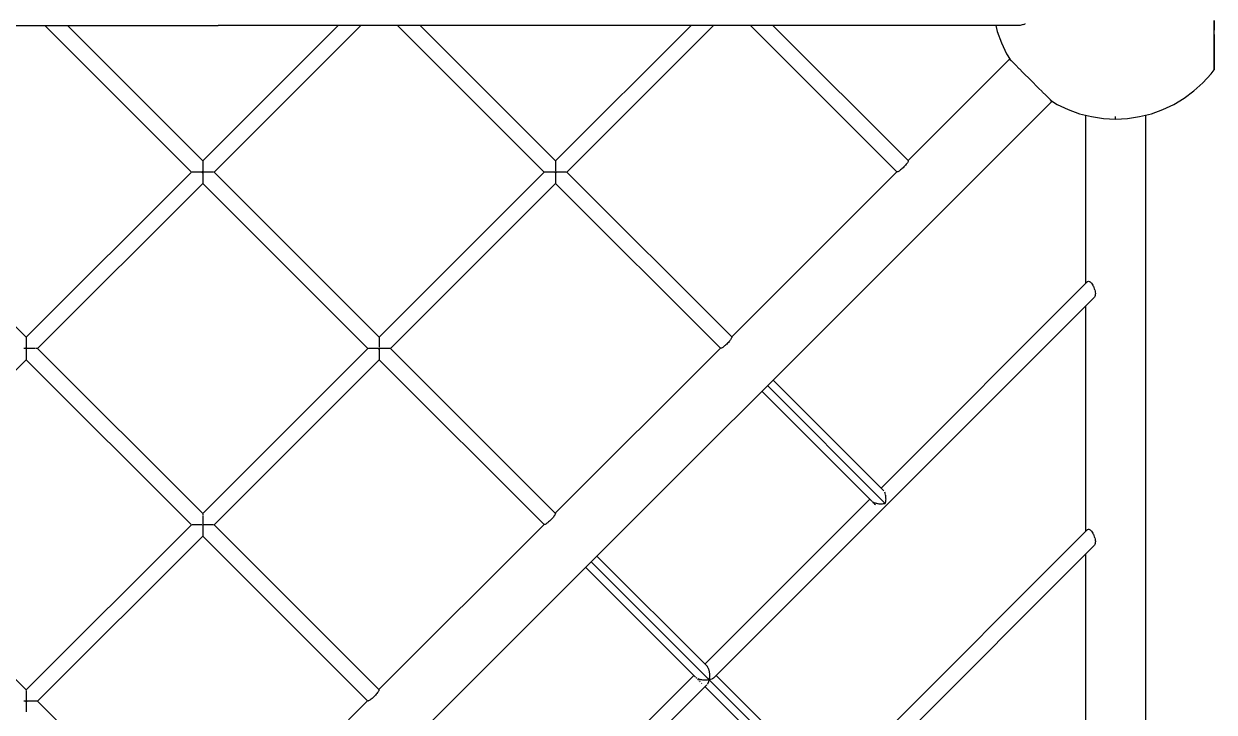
# Model space of a CAD drawing. Header units: millimetres. Extents: x -4086 to 3652, y -3941 to 3614.
# Drawn here: x 937 to 2128, y -517 to 172 of the extents above; entities that cross this region are included whole.
import ezdxf

# ---------------------------------------------------------------- set-up
doc = ezdxf.new("R2010")
doc.units = ezdxf.units.MM
doc.layers.add('DIKOM_ОБЪЕКТ', color=7, linetype='Continuous')

msp = doc.modelspace()

# ---------------------------------------------------------------- linework, layer by layer
at = {"layer": 'DIKOM_ОБЪЕКТ', "color": 7, "linetype": 'Continuous'}
for p, q in [((353.724, 169.842), (1131.778, 169.925)), ((958.47, 169.907), (1105.18, 23.19)), ((958.47, 169.907), (1105.18, 23.19)), ((981.029, 169.909), (1116.461, 34.471)), ((1116.461, 34.471), (1251.933, 169.937)), ((1116.461, 34.471), (1251.933, 169.937)), ((1127.741, 23.19), (1274.496, 169.94)), ((1934.305, 170.009), (1131.778, 169.925)), ((1311.421, 169.943), (1458.175, 23.184)), ((1311.421, 169.943), (1458.175, 23.184)), ((1333.98, 169.946), (1469.457, 34.463)), ((1469.457, 34.463), (1604.973, 169.975)), ((1469.457, 34.463), (1604.973, 169.975)), ((1480.736, 23.183), (1627.537, 169.977)), ((1664.371, 169.981), (1810.873, 23.472)), ((1664.371, 169.981), (1810.873, 23.472)), ((1686.929, 169.983), (1822.154, 34.752)), ((1909.837, 170.007), (1911.33, 164.044)), ((1937.172, 170.91), (1934.305, 170.009)), ((1937.17, 170.909), (1938.486, 171.345)), ((1939.314, 171.585), (1938.486, 171.345)), ((2128.348, 169.972), (2128.348, 174.739)), ((2128.348, 165.337), (2128.348, 169.972)), ((2128.351, 174.739), (2128.351, 169.972)), ((2128.351, 169.972), (2128.351, 165.337)), ((1911.33, 164.044), (1915.417, 152.62)), ((2128.348, 160.851), (2128.348, 165.337)), ((2128.348, 155.301), (2128.348, 160.851)), ((2128.348, 150.125), (2128.348, 155.301)), ((2128.351, 160.851), (2128.351, 165.337)), ((2128.351, 160.851), (2128.351, 155.301)), ((2128.351, 155.301), (2128.351, 150.125)), ((1915.417, 152.62), (1920.604, 141.652)), ((2128.348, 145.352), (2128.348, 150.125)), ((2128.348, 141.012), (2128.348, 145.352)), ((2128.351, 150.125), (2128.351, 145.352)), ((2128.351, 145.352), (2128.351, 141.012)), ((1822.154, 34.752), (1923.664, 136.258)), ((1822.154, 34.752), (1923.664, 136.258)), ((1920.604, 141.652), (1924.097, 135.825)), ((1923.664, 136.258), (1925.148, 134.772)), ((1923.664, 136.258), (1924.096, 135.825)), ((1925.148, 134.772), (1929.858, 130.063)), ((2128.348, 137.455), (2128.348, 141.012)), ((2128.348, 134.338), (2128.348, 137.455)), ((2128.348, 131.674), (2128.348, 134.338)), ((2128.348, 129.472), (2128.348, 131.674)), ((2128.35, 131.674), (2128.349, 129.472)), ((2128.351, 137.455), (2128.35, 134.338)), ((2128.35, 134.338), (2128.35, 131.674)), ((2128.351, 141.012), (2128.351, 137.455)), ((1929.858, 130.063), (1932.918, 127.003)), ((1933.048, 126.859), (1933.44, 126.481)), ((1933.44, 126.481), (1937.028, 122.892)), ((1937.028, 122.892), (1944.813, 115.107)), ((2117.063, 112.506), (2125.211, 121.495)), ((2125.211, 121.495), (2128.349, 125.483)), ((2128.348, 127.742), (2128.348, 129.472)), ((2128.349, 126.493), (2128.348, 127.742)), ((2128.349, 129.472), (2128.349, 127.742)), ((2128.349, 127.742), (2128.349, 126.493)), ((2128.349, 126.493), (2128.349, 125.737)), ((2128.349, 125.737), (2128.349, 126.493)), ((2128.349, 125.737), (2128.349, 125.483)), ((2128.349, 125.483), (2128.349, 125.737)), ((1944.813, 115.107), (1952.598, 107.321)), ((1952.598, 107.321), (1956.198, 103.722)), ((2108.073, 104.358), (2117.063, 112.506)), ((1956.567, 103.34), (1956.198, 103.722)), ((1956.706, 103.213), (1959.769, 100.15)), ((1959.769, 100.15), (1964.48, 95.44)), ((1965.965, 93.955), (1964.48, 95.44)), ((2087.921, 90.893), (2098.328, 97.13)), ((2098.328, 97.13), (2108.073, 104.358)), ((1965.965, 93.955), (1152.923, -719.05)), ((1965.533, 94.388), (1971.359, 90.896)), ((1965.965, 93.955), (1965.533, 94.388)), ((1971.359, 90.896), (1982.327, 85.708)), ((1982.327, 85.708), (1993.75, 81.62)), ((2065.529, 81.619), (2076.952, 85.706)), ((2076.952, 85.706), (2087.921, 90.893)), ((1993.75, 81.62), (2005.52, 78.672)), ((1999.73, 80.122), (1999.73, -88.389)), ((2005.52, 78.672), (2017.521, 76.891)), ((2017.521, 76.891), (2029.639, 76.296)), ((2029.639, 76.891), (2029.639, 78.671)), ((2029.639, 76.891), (2029.639, 78.671)), ((2029.639, 76.296), (2029.639, 76.891)), ((2029.639, 76.296), (2041.758, 76.891)), ((2029.639, 76.296), (2029.639, 76.891)), ((2041.758, 76.891), (2053.759, 78.67)), ((2053.759, 78.67), (2065.529, 81.619)), ((2059.554, 80.122), (2059.545, -1475.961)), ((1116.46, 24.033), (1115.786, 23.359)), ((1116.461, 27.312), (1116.46, 26.183)), ((1116.461, 26.025), (1116.46, 25.701)), ((1116.46, 25.701), (1116.461, 24.533)), ((1116.46, 24.368), (1116.46, 24.034)), ((1116.461, 34.345), (1116.461, 34.081)), ((1116.461, 33.97), (1116.461, 33.537)), ((1116.461, 33.353), (1116.461, 32.761)), ((1116.461, 32.51), (1116.461, 31.773)), ((1116.461, 31.672), (1116.461, 31.46)), ((1116.461, 31.46), (1116.461, 30.592)), ((1116.461, 30.474), (1116.461, 30.224)), ((1116.461, 30.224), (1116.461, 29.247)), ((1116.461, 29.111), (1116.461, 28.831)), ((1116.461, 28.83), (1116.461, 27.766)), ((1116.461, 27.617), (1116.461, 27.312)), ((1469.456, 28.822), (1469.455, 27.605)), ((1469.455, 27.304), (1469.455, 26.013)), ((1469.455, 25.692), (1469.455, 24.359)), ((1469.456, 34.337), (1469.456, 34.036)), ((1469.456, 33.962), (1469.456, 33.467)), ((1469.456, 33.346), (1469.456, 32.669)), ((1469.456, 32.503), (1469.456, 31.66)), ((1469.456, 31.451), (1469.456, 30.461)), ((1469.456, 30.215), (1469.456, 29.099)), ((1470.13, 23.351), (1469.468, 24.013)), ((1812.459, 23.847), (1811.9, 23.565)), ((1813.111, 24.246), (1812.462, 23.847)), ((1813.838, 24.755), (1813.113, 24.248)), ((1814.625, 25.361), (1813.84, 24.756)), ((1815.454, 26.051), (1814.628, 25.363)), ((1816.307, 26.808), (1815.457, 26.052)), ((1817.165, 27.618), (1816.31, 26.811)), ((1818.008, 28.46), (1817.167, 27.62)), ((1818.817, 29.318), (1818.01, 28.463)), ((1819.576, 30.171), (1818.819, 29.321)), ((1820.265, 31.001), (1819.578, 30.174)), ((1820.871, 31.787), (1820.267, 31.003)), ((1821.38, 32.515), (1820.873, 31.79)), ((1821.78, 33.166), (1821.381, 32.517)), ((1822.062, 33.727), (1821.78, 33.168)), ((1822.221, 34.184), (1822.062, 33.728)), ((1822.154, 34.752), (1822.251, 34.53)), ((1822.251, 34.529), (1822.221, 34.186)), ((774.745, 23.198), (939.96, -142.023)), ((939.96, -142.023), (1105.18, 23.19)), ((939.96, -142.023), (1105.18, 23.19)), ((951.24, -153.303), (1116.46, 11.91)), ((1106.11, 23.19), (1105.806, 23.19)), ((1106.885, 23.19), (1106.468, 23.19)), ((1107.353, 23.19), (1107.14, 23.19)), ((1107.873, 23.19), (1107.353, 23.19)), ((1108.191, 23.19), (1107.873, 23.19)), ((1108.441, 23.19), (1108.192, 23.19)), ((1109.054, 23.19), (1108.441, 23.19)), ((1109.427, 23.19), (1109.054, 23.19)), ((1109.708, 23.19), (1109.427, 23.19)), ((1110.4, 23.191), (1109.708, 23.19)), ((1110.82, 23.191), (1110.4, 23.191)), ((1111.126, 23.191), (1110.821, 23.191)), ((1111.881, 23.19), (1111.126, 23.191)), ((1112.339, 23.19), (1111.881, 23.19)), ((1112.663, 23.19), (1112.339, 23.19)), ((1113.465, 23.19), (1112.663, 23.19)), ((1113.95, 23.19), (1113.465, 23.19)), ((1114.284, 23.19), (1113.95, 23.19)), ((1115.117, 23.19), (1114.284, 23.19)), ((1115.617, 23.19), (1115.117, 23.19)), ((1115.786, 23.359), (1115.617, 23.19)), ((1115.956, 23.189), (1115.619, 23.189)), ((1115.619, 23.189), (1116.207, 22.601)), ((1116.798, 23.191), (1115.956, 23.189)), ((1116.207, 22.601), (1116.461, 22.347)), ((1116.46, 22.347), (1116.46, 21.181)), ((1116.46, 21.012), (1116.46, 20.68)), ((1116.46, 20.68), (1116.46, 19.554)), ((1116.46, 19.389), (1116.461, 19.07)), ((1116.461, 19.068), (1116.46, 18.008)), ((1116.46, 17.852), (1116.46, 17.551)), ((1116.46, 17.55), (1116.46, 16.577)), ((1116.46, 16.433), (1116.46, 16.158)), ((1116.46, 16.157), (1116.46, 15.294)), ((1116.46, 15.165), (1116.46, 14.922)), ((1116.46, 14.921), (1116.46, 14.187)), ((1116.46, 14.078), (1116.46, 13.871)), ((1116.46, 13.87), (1116.46, 13.282)), ((1116.46, 13.027), (1116.46, 12.598)), ((1116.46, 12.411), (1116.46, 12.15)), ((1116.46, 11.91), (1281.673, -153.311)), ((1116.46, 11.91), (1281.673, -153.311)), ((1117.302, 23.192), (1116.798, 23.191)), ((1117.304, 23.19), (1116.899, 22.787)), ((1117.637, 23.19), (1117.304, 23.19)), ((1118.471, 23.19), (1117.637, 23.19)), ((1118.97, 23.19), (1118.471, 23.19)), ((1119.291, 23.19), (1118.97, 23.19)), ((1120.1, 23.19), (1119.291, 23.19)), ((1120.581, 23.19), (1120.1, 23.19)), ((1120.883, 23.19), (1120.582, 23.19)), ((1121.647, 23.19), (1120.883, 23.19)), ((1122.101, 23.19), (1121.647, 23.19)), ((1122.377, 23.19), (1122.101, 23.19)), ((1123.079, 23.19), (1122.377, 23.19)), ((1123.494, 23.19), (1123.079, 23.19)), ((1123.739, 23.19), (1123.494, 23.19)), ((1124.362, 23.19), (1123.739, 23.19)), ((1124.729, 23.19), (1124.362, 23.19)), ((1124.937, 23.19), (1124.729, 23.19)), ((1125.468, 23.19), (1124.937, 23.19)), ((1125.78, 23.19), (1125.468, 23.19)), ((1126.373, 23.19), (1125.947, 23.19)), ((1126.623, 23.19), (1126.373, 23.19)), ((1127.057, 23.19), (1126.745, 23.19)), ((1127.741, 23.19), (1292.955, -142.03)), ((1292.955, -142.031), (1458.175, 23.183)), ((1292.955, -142.031), (1458.175, 23.183)), ((1458.6, 23.184), (1458.339, 23.183)), ((1459.167, 23.183), (1458.74, 23.184)), ((1459.965, 23.183), (1459.379, 23.183)), ((1460.974, 23.184), (1460.243, 23.183)), ((1461.186, 23.184), (1460.974, 23.184)), ((1462.172, 23.183), (1461.313, 23.183)), ((1462.422, 23.183), (1462.172, 23.183)), ((1463.534, 23.183), (1462.564, 23.183)), ((1463.815, 23.183), (1463.534, 23.183)), ((1465.029, 23.184), (1463.969, 23.183)), ((1465.333, 23.184), (1465.029, 23.184)), ((1466.621, 23.183), (1465.497, 23.184)), ((1466.945, 23.183), (1466.621, 23.183)), ((1468.278, 23.183), (1467.113, 23.183)), ((1468.611, 23.183), (1468.278, 23.183)), ((1468.612, 23.183), (1469.286, 22.508)), ((1469.286, 22.508), (1469.455, 22.339)), ((1469.455, 22.339), (1469.456, 21.007)), ((1469.455, 20.672), (1469.456, 19.386)), ((1469.456, 17.543), (1469.455, 16.431)), ((1469.455, 16.149), (1469.455, 15.163)), ((1469.456, 14.913), (1469.455, 14.076)), ((1469.455, 13.862), (1469.455, 13.19)), ((1469.455, 13.02), (1469.455, 12.529)), ((1469.455, 12.404), (1469.455, 12.104)), ((1469.456, 19.061), (1469.456, 17.849)), ((1469.877, 22.761), (1469.54, 22.424)), ((1470.299, 23.183), (1470.13, 23.351)), ((1471.633, 23.182), (1470.465, 23.183)), ((1471.964, 23.183), (1471.633, 23.183)), ((1473.256, 23.183), (1472.126, 23.183)), ((1473.577, 23.183), (1473.256, 23.183)), ((1474.794, 23.183), (1473.727, 23.183)), ((1475.095, 23.183), (1474.794, 23.183)), ((1476.213, 23.183), (1475.233, 23.183)), ((1476.488, 23.183), (1476.213, 23.183)), ((1477.481, 23.183), (1476.61, 23.183)), ((1477.724, 23.183), (1477.481, 23.183)), ((1478.568, 23.183), (1477.827, 23.183)), ((1478.775, 23.183), (1478.568, 23.183)), ((1479.452, 23.182), (1478.858, 23.183)), ((1480.113, 23.183), (1479.678, 23.183)), ((1480.535, 23.182), (1480.271, 23.183)), ((1480.736, 23.183), (1645.653, -141.741)), ((1645.653, -141.741), (1810.873, 23.472)), ((1645.653, -141.741), (1810.873, 23.472)), ((1811.097, 23.375), (1810.874, 23.472)), ((1811.441, 23.406), (1811.097, 23.375)), ((1811.898, 23.564), (1811.443, 23.406)), ((1304.235, -153.311), (1469.455, 11.902)), ((1469.455, 11.902), (1634.372, -153.022)), ((1469.455, 11.902), (1634.372, -153.022)), ((1795.156, -292.954), (2001.71, -86.408)), ((1795.156, -292.954), (2001.71, -86.408)), ((2001.982, -86.263), (2002.514, -86.099)), ((2002.589, -86.1), (2003.103, -86.122)), ((2003.111, -86.123), (2003.728, -86.338)), ((2003.737, -86.341), (2004.375, -86.738)), ((2004.384, -86.744), (2005.031, -87.317)), ((2005.039, -87.325), (2005.678, -88.06)), ((2005.687, -88.07), (2006.304, -88.951)), ((2006.313, -88.963), (2006.895, -89.969)), ((2006.903, -89.984), (2007.437, -91.093)), ((2007.445, -91.11), (2007.919, -92.297)), ((2007.925, -92.315), (2008.328, -93.554)), ((2008.334, -93.574), (2008.49, -94.178)), ((2008.49, -94.178), (2008.773, -94.721)), ((2008.781, -94.737), (2009.179, -95.835)), ((1628.381, -482.282), (2007.933, -102.745)), ((2008.34, -102.213), (2007.941, -102.735)), ((2008.49, -101.893), (2008.347, -102.199)), ((2008.789, -101.388), (2008.49, -101.893)), ((2009.191, -100.369), (2008.796, -101.37)), ((2009.186, -95.852), (2009.429, -96.98)), ((2009.435, -99.282), (2009.195, -100.351)), ((2009.433, -96.998), (2009.515, -98.131)), ((2009.516, -98.15), (2009.437, -99.264)), ((1999.73, -110.949), (1999.728, -336.549)), ((939.959, -142.149), (939.959, -142.376)), ((939.959, -142.524), (939.959, -142.896)), ((1292.954, -142.157), (1292.954, -142.421)), ((1292.954, -142.532), (1292.954, -142.965)), ((1645.561, -142.767), (1645.279, -143.326)), ((1645.719, -142.309), (1645.561, -142.766)), ((1645.653, -141.741), (1645.75, -141.964)), ((1645.75, -141.965), (1645.719, -142.308)), ((937.783, -153.303), (937.449, -153.303)), ((938.449, -153.303), (937.783, -153.303)), ((939.115, -153.303), (938.449, -153.303)), ((939.285, -153.134), (939.116, -153.303)), ((939.959, -152.46), (939.285, -153.134)), ((939.601, -152.818), (939.886, -153.546)), ((939.886, -153.546), (940.007, -153.858)), ((939.959, -143.141), (939.959, -143.649)), ((939.959, -143.983), (939.959, -144.617)), ((939.959, -144.617), (939.959, -144.821)), ((939.959, -144.821), (939.959, -145.034)), ((939.959, -145.034), (939.959, -145.779)), ((939.959, -145.779), (939.959, -146.021)), ((939.959, -146.021), (939.959, -146.27)), ((939.959, -146.27), (939.959, -147.109)), ((939.959, -147.109), (939.959, -147.382)), ((939.959, -147.382), (939.959, -147.663)), ((939.959, -147.663), (939.959, -148.577)), ((939.959, -148.577), (939.959, -148.877)), ((939.959, -148.877), (939.959, -149.182)), ((939.959, -149.182), (939.959, -150.15)), ((939.959, -150.15), (939.959, -150.47)), ((939.959, -150.47), (939.959, -150.793)), ((939.959, -150.794), (939.959, -151.794)), ((939.959, -151.794), (939.959, -152.126)), ((939.959, -152.126), (939.959, -152.46)), ((940.465, -152.967), (939.959, -152.46)), ((939.959, -154.147), (939.959, -155.146)), ((940.802, -153.303), (940.465, -152.967)), ((941.135, -153.303), (940.802, -153.303)), ((941.803, -153.303), (941.135, -153.303)), ((942.469, -153.303), (941.803, -153.303)), ((942.79, -153.303), (942.469, -153.303)), ((943.437, -153.303), (942.79, -153.303)), ((944.08, -153.303), (943.437, -153.303)), ((944.383, -153.303), (944.08, -153.303)), ((944.994, -153.303), (944.383, -153.303)), ((945.599, -153.303), (944.994, -153.303)), ((945.876, -153.303), (945.6, -153.303)), ((946.438, -153.303), (945.876, -153.303)), ((946.992, -153.303), (946.438, -153.303)), ((947.237, -153.303), (946.993, -153.303)), ((947.737, -153.303), (947.237, -153.303)), ((948.228, -153.303), (947.737, -153.303)), ((948.435, -153.303), (948.229, -153.303)), ((948.862, -153.303), (948.435, -153.303)), ((949.787, -153.304), (949.446, -153.304)), ((950.122, -153.303), (949.788, -153.303)), ((950.494, -153.303), (950.244, -153.303)), ((950.738, -153.303), (950.494, -153.303)), ((951.239, -153.303), (1116.453, -318.525)), ((1116.453, -318.524), (1281.674, -153.311)), ((1116.453, -318.524), (1281.674, -153.311)), ((1282.061, -153.311), (1281.838, -153.311)), ((1282.604, -153.311), (1282.238, -153.311)), ((1283.38, -153.311), (1282.877, -153.311)), ((1283.634, -153.311), (1283.38, -153.311)), ((1284.367, -153.311), (1283.742, -153.311)), ((1284.685, -153.311), (1284.367, -153.311)), ((1285.547, -153.311), (1284.811, -153.311)), ((1285.921, -153.311), (1285.548, -153.311)), ((1286.893, -153.311), (1286.063, -153.311)), ((1287.314, -153.311), (1286.893, -153.311)), ((1288.375, -153.311), (1287.468, -153.311)), ((1288.832, -153.311), (1288.375, -153.311)), ((1289.959, -153.311), (1288.996, -153.311)), ((1290.443, -153.311), (1289.959, -153.311)), ((1291.61, -153.311), (1290.611, -153.311)), ((1292.11, -153.311), (1291.61, -153.311)), ((1292.458, -152.963), (1292.195, -153.226)), ((1292.389, -153.589), (1292.701, -153.901)), ((1293.014, -153.588), (1292.557, -153.589)), ((1292.701, -153.901), (1292.954, -154.154)), ((1292.954, -143.148), (1292.954, -143.741)), ((1292.954, -143.991), (1292.954, -144.729)), ((1292.954, -144.729), (1292.954, -144.934)), ((1292.954, -145.042), (1292.955, -145.909)), ((1292.955, -146.278), (1292.954, -147.255)), ((1292.954, -147.255), (1292.954, -147.529)), ((1292.954, -147.671), (1292.954, -148.736)), ((1292.954, -148.736), (1292.954, -149.036)), ((1292.954, -149.19), (1292.954, -150.319)), ((1292.954, -150.319), (1292.954, -150.638)), ((1292.954, -150.801), (1292.954, -151.968)), ((1292.954, -151.968), (1292.954, -152.3)), ((1292.954, -154.154), (1292.954, -155.32)), ((1292.955, -145.909), (1292.955, -146.152)), ((1293.521, -153.587), (1293.014, -153.588)), ((1294.966, -153.311), (1293.964, -153.311)), ((1295.464, -153.311), (1294.965, -153.311)), ((1296.594, -153.311), (1295.624, -153.311)), ((1297.075, -153.311), (1296.593, -153.311)), ((1298.14, -153.311), (1297.225, -153.311)), ((1298.594, -153.311), (1298.14, -153.311)), ((1299.572, -153.311), (1298.731, -153.311)), ((1299.988, -153.311), (1299.572, -153.311)), ((1300.855, -153.311), (1300.108, -153.311)), ((1301.223, -153.311), (1300.855, -153.311)), ((1301.962, -153.311), (1301.326, -153.311)), ((1302.274, -153.311), (1301.962, -153.311)), ((1302.867, -153.311), (1302.356, -153.311)), ((1303.117, -153.311), (1302.867, -153.311)), ((1303.55, -153.311), (1303.177, -153.311)), ((1303.997, -153.311), (1303.77, -153.311)), ((1304.235, -153.311), (1469.151, -318.235)), ((1469.152, -318.235), (1634.372, -153.022)), ((1469.152, -318.235), (1634.372, -153.022)), ((1634.595, -153.119), (1634.372, -153.022)), ((1634.939, -153.088), (1634.596, -153.119)), ((1635.397, -152.93), (1634.942, -153.087)), ((1635.958, -152.648), (1635.399, -152.929)), ((1636.61, -152.247), (1635.96, -152.646)), ((1637.336, -151.739), (1636.612, -152.246)), ((1638.124, -151.133), (1637.339, -151.737)), ((1638.49, -150.829), (1638.126, -151.131)), ((1638.953, -150.443), (1638.49, -150.829)), ((1639.806, -149.685), (1638.955, -150.441)), ((1640.663, -148.876), (1639.808, -149.683)), ((1641.506, -148.033), (1640.666, -148.874)), ((1642.316, -147.176), (1641.509, -148.031)), ((1643.075, -146.322), (1642.318, -147.173)), ((1643.368, -145.968), (1643.076, -146.32)), ((1643.764, -145.493), (1643.368, -145.968)), ((1644.37, -144.706), (1643.766, -145.491)), ((1644.879, -143.978), (1644.372, -144.704)), ((1645.279, -143.327), (1644.88, -143.977)), ((774.738, -329.797), (939.959, -164.583)), ((939.959, -155.146), (939.959, -155.481)), ((939.959, -155.481), (939.959, -155.813)), ((939.959, -155.814), (939.959, -156.778)), ((939.959, -156.778), (939.959, -157.104)), ((939.959, -157.104), (939.959, -157.424)), ((939.959, -157.425), (939.959, -158.333)), ((939.959, -158.333), (939.959, -158.642)), ((939.959, -158.642), (939.959, -158.943)), ((939.959, -158.943), (939.959, -159.777)), ((939.959, -159.777), (939.959, -160.061)), ((939.959, -160.061), (939.959, -160.337)), ((939.959, -160.337), (939.959, -161.075)), ((939.959, -161.075), (939.959, -161.328)), ((939.959, -161.328), (939.959, -161.573)), ((939.959, -161.573), (939.959, -162.2)), ((939.959, -162.2), (939.959, -162.416)), ((939.959, -162.416), (939.959, -162.623)), ((939.959, -162.623), (939.959, -163.127)), ((939.959, -163.467), (939.959, -163.834)), ((939.959, -164.082), (939.959, -164.306)), ((939.959, -164.583), (1105.172, -329.804)), ((939.959, -164.583), (1105.172, -329.804)), ((1127.733, -329.805), (1292.954, -164.591)), ((1292.953, -160.344), (1292.954, -161.207)), ((1292.954, -163.475), (1292.953, -163.904)), ((1292.954, -155.32), (1292.954, -155.656)), ((1292.954, -155.822), (1292.954, -156.947)), ((1292.954, -156.947), (1292.954, -157.273)), ((1292.954, -157.433), (1292.954, -158.493)), ((1292.954, -158.493), (1292.954, -158.801)), ((1292.954, -158.951), (1292.954, -159.923)), ((1292.954, -159.923), (1292.954, -160.208)), ((1292.954, -161.207), (1292.954, -161.459)), ((1292.954, -161.58), (1292.954, -162.313)), ((1292.954, -162.313), (1292.954, -162.529)), ((1292.954, -162.631), (1292.954, -163.219)), ((1292.954, -164.09), (1292.954, -164.352)), ((1292.954, -164.591), (1457.871, -329.515)), ((1292.954, -164.591), (1457.871, -329.515)), ((1799.304, -308.353), (1681.475, -190.523)), ((1799.304, -308.353), (1681.475, -190.523)), ((1797.284, -295.083), (1687.099, -184.897)), ((1785.416, -305.713), (1675.851, -196.146)), ((1797.285, -295.084), (1797.764, -295.775)), ((1798.366, -296.915), (1798.737, -297.899)), ((1618.895, -469.207), (1783.906, -304.203)), ((1618.895, -469.207), (1783.906, -304.203)), ((1785.459, -305.756), (1785.932, -306.229)), ((1786.061, -306.35), (1786.721, -306.808)), ((1786.074, -306.371), (1786.616, -306.913)), ((1786.726, -307.022), (1787.336, -307.634)), ((1786.889, -306.919), (1787.698, -307.33)), ((1787.485, -307.782), (1788.164, -308.461)), ((1787.9, -307.428), (1788.844, -307.781)), ((1788.291, -308.587), (1788.988, -309.286)), ((1789.072, -307.865), (1790.13, -308.154)), ((1789.125, -309.421), (1789.515, -309.812)), ((1790.13, -308.154), (1790.335, -308.21)), ((1790.38, -308.221), (1791.529, -308.439)), ((1791.529, -308.439), (1791.751, -308.481)), ((1791.794, -308.488), (1793.01, -308.629)), ((1793.01, -308.629), (1793.242, -308.656)), ((1793.281, -308.659), (1794.539, -308.719)), ((1794.539, -308.719), (1794.778, -308.732)), ((1794.811, -308.733), (1796.083, -308.711)), ((1796.083, -308.711), (1796.322, -308.707)), ((1796.35, -308.707), (1797.607, -308.599)), ((1797.607, -308.599), (1797.842, -308.579)), ((1797.861, -308.583), (1799.079, -308.389)), ((1798.807, -298.086), (1799.108, -299.186)), ((1799.079, -308.389), (1799.304, -308.353)), ((1799.166, -299.395), (1799.391, -300.585)), ((1799.34, -308.128), (1799.304, -308.353)), ((1799.538, -306.905), (1799.34, -308.128)), ((1799.391, -300.585), (1799.428, -300.781)), ((1799.435, -300.811), (1799.581, -302.065)), ((1799.552, -306.656), (1799.532, -306.89)), ((1799.661, -305.384), (1799.552, -306.656)), ((1799.581, -302.065), (1799.606, -302.277)), ((1799.611, -302.305), (1799.672, -303.592)), ((1799.662, -305.134), (1799.658, -305.368)), ((1799.686, -303.841), (1799.662, -305.134)), ((1116.453, -318.65), (1116.453, -318.877)), ((1116.453, -319.026), (1116.453, -319.397)), ((1116.453, -319.642), (1116.453, -320.15)), ((1116.453, -320.15), (1116.453, -320.398)), ((1116.453, -321.118), (1116.453, -321.428)), ((1116.453, -321.536), (1116.453, -322.279)), ((1467.869, -321.199), (1467.264, -321.985)), ((1468.377, -320.473), (1467.87, -321.197)), ((1468.628, -320.065), (1468.378, -320.47)), ((1468.777, -319.821), (1468.628, -320.065)), ((1469.06, -319.261), (1468.778, -319.819)), ((1469.218, -318.803), (1469.06, -319.259)), ((1469.151, -318.235), (1469.248, -318.457)), ((1469.249, -318.459), (1469.218, -318.802)), ((774.738, -329.797), (939.952, -495.018)), ((939.952, -495.018), (1105.173, -329.804)), ((939.952, -495.018), (1105.173, -329.804)), ((1106.288, -329.804), (1106.042, -329.804)), ((1106.794, -329.804), (1106.376, -329.804)), ((1107.132, -329.804), (1106.793, -329.804)), ((1107.761, -329.804), (1107.24, -329.804)), ((1108.183, -329.804), (1107.761, -329.804)), ((1108.923, -329.805), (1108.311, -329.804)), ((1109.419, -329.804), (1108.923, -329.804)), ((1110.253, -329.804), (1109.562, -329.804)), ((1110.813, -329.804), (1110.253, -329.804)), ((1111.722, -329.804), (1110.967, -329.804)), ((1112.331, -329.804), (1111.722, -329.804)), ((1113.297, -329.805), (1112.494, -329.804)), ((1113.942, -329.805), (1113.296, -329.805)), ((1114.942, -329.804), (1114.11, -329.805)), ((1115.609, -329.804), (1114.942, -329.804)), ((1115.916, -329.497), (1115.693, -329.72)), ((1116.215, -329.198), (1116.5, -329.926)), ((1116.453, -322.771), (1116.452, -323.61)), ((1116.453, -324.165), (1116.452, -325.078)), ((1116.452, -325.078), (1116.452, -325.53)), ((1116.452, -325.684), (1116.452, -326.652)), ((1116.452, -326.652), (1116.452, -327.133)), ((1116.452, -327.295), (1116.452, -328.295)), ((1116.452, -328.295), (1116.452, -328.795)), ((1116.959, -329.468), (1116.452, -328.962)), ((1116.452, -330.648), (1116.452, -331.648)), ((1116.452, -331.647), (1116.452, -332.149)), ((1116.452, -332.315), (1116.452, -333.28)), ((1116.452, -333.28), (1116.452, -333.766)), ((1116.453, -322.279), (1116.453, -322.645)), ((1116.453, -323.609), (1116.453, -324.023)), ((1116.5, -329.926), (1116.689, -330.412)), ((1117.295, -329.805), (1116.959, -329.468)), ((1118.297, -329.805), (1117.462, -329.805)), ((1118.963, -329.805), (1118.297, -329.805)), ((1119.931, -329.805), (1119.122, -329.805)), ((1120.574, -329.805), (1119.931, -329.805)), ((1121.488, -329.805), (1120.724, -329.805)), ((1122.093, -329.805), (1121.488, -329.805)), ((1122.931, -329.805), (1122.23, -329.805)), ((1123.486, -329.805), (1122.931, -329.805)), ((1124.231, -329.805), (1123.607, -329.805)), ((1124.722, -329.805), (1124.231, -329.805)), ((1125.356, -329.805), (1124.825, -329.805)), ((1125.773, -329.805), (1125.356, -329.805)), ((1126.281, -329.805), (1125.855, -329.805)), ((1126.616, -329.805), (1126.281, -329.805)), ((1126.987, -329.805), (1126.676, -329.805)), ((1127.232, -329.805), (1126.987, -329.805)), ((1127.733, -329.805), (1292.65, -494.729)), ((1292.65, -494.729), (1457.871, -329.515)), ((1292.65, -494.729), (1457.871, -329.515)), ((1458.094, -329.613), (1457.871, -329.515)), ((1458.438, -329.581), (1458.095, -329.612)), ((1458.896, -329.423), (1458.44, -329.581)), ((1459.457, -329.141), (1458.897, -329.422)), ((1460.108, -328.741), (1459.615, -329.044)), ((1460.835, -328.233), (1460.11, -328.74)), ((1461.622, -327.627), (1460.838, -328.231)), ((1462.451, -326.937), (1461.625, -327.625)), ((1463.304, -326.179), (1462.454, -326.935)), ((1464.162, -325.369), (1463.307, -326.177)), ((1465.005, -324.526), (1464.165, -325.367)), ((1465.815, -323.669), (1465.008, -324.524)), ((1466.573, -322.816), (1465.817, -323.666)), ((1467.263, -321.987), (1466.575, -322.813)), ((951.231, -506.299), (1116.453, -341.085)), ((1116.452, -333.926), (1116.453, -334.835)), ((1116.453, -335.445), (1116.452, -336.278)), ((1116.452, -336.278), (1116.452, -336.701)), ((1116.452, -336.838), (1116.452, -337.577)), ((1116.453, -338.074), (1116.452, -338.702)), ((1116.452, -338.702), (1116.452, -339.022)), ((1116.452, -339.125), (1116.452, -339.629)), ((1116.452, -339.629), (1116.452, -339.886)), ((1116.452, -339.968), (1116.452, -340.336)), ((1116.452, -340.584), (1116.452, -340.808)), ((1116.453, -334.835), (1116.453, -335.295)), ((1116.453, -337.576), (1116.453, -337.953)), ((1116.453, -341.085), (1281.37, -506.009)), ((1116.453, -341.085), (1281.37, -506.009)), ((1742.977, -593.289), (2001.709, -334.569)), ((1742.977, -593.289), (2001.709, -334.569)), ((2001.98, -334.423), (2002.511, -334.261)), ((2002.521, -334.258), (2003.1, -334.284)), ((2003.111, -334.285), (2003.614, -334.46)), ((2003.736, -334.502), (2004.373, -334.899)), ((2004.383, -334.906), (2005.027, -335.477)), ((2005.038, -335.487), (2005.675, -336.22)), ((2005.686, -336.232), (2006.301, -337.11)), ((2006.312, -337.125), (2006.892, -338.128)), ((2006.903, -338.146), (2007.435, -339.252)), ((2007.444, -339.271), (2007.916, -340.455)), ((2007.925, -340.477), (2008.326, -341.713)), ((2008.333, -341.735), (2008.488, -342.34)), ((2008.488, -342.34), (2008.77, -342.879)), ((2008.78, -342.898), (2009.177, -343.992)), ((2009.185, -344.013), (2009.427, -345.138)), ((2009.431, -345.159), (2009.514, -346.29)), ((1752.463, -606.364), (2007.932, -350.906)), ((2008.339, -350.374), (2007.941, -350.895)), ((2008.488, -350.053), (2008.346, -350.358)), ((2008.788, -349.549), (2008.488, -350.053)), ((2009.19, -348.531), (2008.796, -349.528)), ((2009.434, -347.444), (2009.195, -348.509)), ((2009.515, -346.312), (2009.436, -347.421)), ((1747.126, -608.689), (1505.215, -366.774)), ((1747.126, -608.689), (1505.215, -366.774)), ((1621.024, -471.335), (1510.839, -361.15)), ((1999.728, -359.111), (1999.727, -584.711)), ((1609.575, -482.385), (1499.59, -372.399)), ((1621.023, -471.335), (1621.209, -471.602)), ((1621.032, -471.344), (1621.379, -471.69)), ((1621.209, -471.602), (1621.439, -471.933)), ((1621.439, -471.933), (1621.59, -472.151)), ((1621.597, -472.16), (1621.761, -472.486)), ((1621.966, -472.89), (1622.102, -473.158)), ((1622.107, -473.167), (1622.249, -473.546)), ((1622.249, -473.546), (1622.426, -474.017)), ((1622.426, -474.017), (1622.543, -474.328)), ((1622.546, -474.338), (1622.663, -474.763)), ((1622.663, -474.763), (1622.807, -475.287)), ((1622.807, -475.287), (1622.902, -475.636)), ((1622.906, -475.647), (1622.993, -476.109)), ((1622.993, -476.109), (1623.101, -476.674)), ((1442.634, -645.459), (1607.645, -480.456)), ((1442.634, -645.459), (1607.645, -480.456)), ((1609.229, -482.039), (1609.426, -482.236)), ((1609.775, -482.584), (1610.33, -482.971)), ((1610.366, -482.995), (1610.59, -483.151)), ((1610.632, -483.442), (1610.814, -483.624)), ((1611.322, -483.523), (1611.596, -483.663)), ((1611.435, -484.245), (1611.628, -484.438)), ((1611.608, -483.669), (1612.397, -483.965)), ((1612.241, -485.052), (1612.442, -485.252)), ((1612.448, -483.984), (1612.767, -484.104)), ((1612.777, -484.107), (1613.66, -484.35)), ((1613.065, -485.874), (1613.271, -486.081)), ((1613.719, -484.365), (1614.074, -484.463)), ((1613.911, -486.72), (1614.117, -486.927)), ((1614.086, -484.467), (1615.04, -484.647)), ((1615.106, -484.66), (1615.49, -484.734)), ((1615.503, -484.737), (1616.507, -484.853)), ((1616.577, -484.861), (1616.982, -484.908)), ((1616.996, -484.911), (1618.025, -484.961)), ((1618.101, -484.965), (1618.517, -484.984)), ((1618.531, -484.987), (1619.564, -484.968)), ((1619.644, -484.967), (1620.061, -484.96)), ((1620.075, -484.962), (1621.088, -484.875)), ((1621.169, -484.869), (1621.581, -484.833)), ((1621.596, -484.839), (1622.562, -484.683)), ((1621.988, -488.005), (1621.859, -488.301)), ((1622.171, -487.586), (1621.988, -488.005)), ((1622.331, -487.218), (1622.171, -487.586)), ((1622.444, -486.872), (1622.337, -487.206)), ((1622.597, -486.392), (1622.444, -486.872)), ((1622.732, -485.975), (1622.598, -486.392)), ((1622.648, -484.669), (1623.044, -484.606)), ((1622.825, -485.594), (1622.743, -485.958)), ((1622.942, -485.065), (1622.825, -485.594)), ((1623.044, -484.606), (1622.942, -485.065)), ((1623.109, -484.209), (1623.044, -484.605)), ((1623.044, -484.605), (1623.959, -484.401)), ((1623.101, -476.674), (1623.173, -477.051)), ((1623.2, -483.639), (1623.109, -484.209)), ((1623.176, -477.064), (1623.232, -477.551)), ((1623.278, -483.158), (1623.2, -483.639)), ((1623.232, -477.551), (1623.301, -478.145)), ((1623.307, -482.734), (1623.272, -483.142)), ((1623.301, -478.145), (1623.347, -478.544)), ((1623.357, -482.138), (1623.307, -482.734)), ((1623.35, -478.557), (1623.374, -479.059)), ((1623.4, -481.637), (1623.357, -482.138)), ((1623.374, -479.059), (1623.403, -479.668)), ((1623.405, -481.209), (1623.398, -481.623)), ((1623.403, -479.668), (1623.423, -480.078)), ((1623.416, -480.6), (1623.405, -481.209)), ((1623.425, -480.093), (1623.416, -480.6)), ((1624.034, -484.385), (1624.396, -484.305)), ((1624.413, -484.293), (1625.24, -484.029)), ((1625.312, -484.005), (1625.644, -483.9)), ((1625.656, -483.893), (1626.38, -483.577)), ((1626.447, -483.548), (1626.739, -483.421)), ((1626.748, -483.415), (1627.355, -483.057)), ((1627.412, -483.023), (1627.658, -482.878)), ((1627.665, -482.872), (1628.142, -482.479)), ((1628.189, -482.44), (1628.381, -482.281)), ((1745.106, -595.419), (1630.175, -480.487)), ((939.952, -495.519), (939.952, -495.829)), ((939.952, -495.829), (939.952, -496.072)), ((939.952, -496.136), (939.952, -496.56)), ((939.952, -496.56), (939.952, -496.892)), ((939.952, -496.979), (939.952, -497.507)), ((939.952, -497.507), (939.952, -497.922)), ((939.952, -498.03), (939.952, -498.65)), ((939.952, -498.65), (939.952, -499.14)), ((939.952, -499.266), (939.952, -499.964)), ((939.952, -499.964), (939.952, -500.517)), ((1289.313, -500.163), (1288.506, -501.018)), ((1290.071, -499.31), (1289.315, -500.16)), ((1290.761, -498.48), (1290.073, -499.308)), ((1291.367, -497.694), (1290.763, -498.478)), ((1291.876, -496.966), (1291.369, -497.691)), ((1292.275, -496.315), (1291.877, -496.964)), ((1292.558, -495.754), (1292.276, -496.313)), ((1292.701, -495.342), (1292.558, -495.753)), ((1292.65, -494.729), (1292.746, -494.95)), ((1292.747, -494.952), (1292.716, -495.295)), ((1452.12, -658.534), (1620.72, -489.942)), ((1615.514, -488.324), (1615.702, -488.511)), ((1733.45, -606.261), (1618.926, -491.736)), ((1620.881, -489.746), (1620.72, -489.942)), ((1621.463, -488.97), (1621.317, -489.219)), ((1621.67, -488.62), (1621.463, -488.97)), ((1621.853, -488.31), (1621.67, -488.62)), ((938.274, -506.298), (937.608, -506.298)), ((939.108, -506.298), (938.274, -506.298)), ((939.108, -506.298), (939.529, -506.72)), ((939.951, -505.455), (939.192, -506.213)), ((940.23, -506.021), (939.383, -506.023)), ((939.529, -506.72), (939.951, -507.142)), ((939.951, -503.789), (939.952, -504.623)), ((939.951, -504.623), (939.951, -505.288)), ((939.952, -500.659), (939.952, -501.42)), ((939.952, -501.42), (939.952, -502.023)), ((939.952, -502.177), (939.952, -502.984)), ((939.952, -502.984), (939.952, -503.626)), ((939.952, -507.142), (939.952, -507.974)), ((939.952, -507.974), (939.952, -508.644)), ((939.952, -508.809), (939.952, -509.612)), ((939.952, -509.612), (939.952, -510.26)), ((939.952, -510.42), (939.952, -511.177)), ((939.952, -511.177), (939.952, -511.789)), ((939.952, -511.939), (939.952, -512.632)), ((940.794, -506.299), (940.219, -506.874)), ((940.515, -506.02), (940.23, -506.021)), ((940.794, -506.298), (940.516, -506.02)), ((941.628, -506.299), (940.96, -506.299)), ((942.461, -506.299), (941.628, -506.299)), ((943.269, -506.298), (942.621, -506.298)), ((944.073, -506.298), (943.269, -506.298)), ((944.834, -506.298), (944.223, -506.298)), ((945.591, -506.299), (944.834, -506.298)), ((946.29, -506.299), (945.729, -506.299)), ((946.984, -506.299), (946.29, -506.299)), ((947.605, -506.299), (947.106, -506.299)), ((948.22, -506.298), (947.605, -506.299)), ((948.749, -506.298), (948.323, -506.298)), ((949.272, -506.299), (948.748, -506.299)), ((949.695, -506.299), (949.354, -506.299)), ((950.114, -506.299), (949.695, -506.299)), ((950.424, -506.298), (950.175, -506.298)), ((950.73, -506.298), (950.424, -506.298)), ((951.232, -506.299), (1116.149, -671.222)), ((1116.149, -671.223), (1281.37, -506.009)), ((1116.149, -671.223), (1281.37, -506.009)), ((1281.592, -506.106), (1281.371, -506.009)), ((1281.927, -506.076), (1281.594, -506.106)), ((1282.394, -505.917), (1281.938, -506.075)), ((1282.955, -505.634), (1282.396, -505.916)), ((1283.607, -505.235), (1282.957, -505.634)), ((1284.334, -504.726), (1283.609, -505.233)), ((1285.121, -504.12), (1284.337, -504.724)), ((1285.95, -503.431), (1285.123, -504.118)), ((1286.803, -502.673), (1285.953, -503.429)), ((1287.661, -501.863), (1286.806, -502.671)), ((1288.504, -501.02), (1287.663, -501.861)), ((939.952, -512.632), (939.952, -513.194)), ((939.952, -513.332), (939.952, -513.947)), ((939.952, -513.947), (939.952, -514.447)), ((939.952, -514.568), (939.952, -515.09)), ((939.952, -515.09), (939.952, -515.517)), ((939.952, -515.619), (939.952, -516.038)), ((939.952, -516.038), (939.952, -516.38)), ((939.952, -516.461), (939.952, -516.768)), ((939.952, -516.768), (939.952, -517.018))]:
    msp.add_line(p, q, dxfattribs=at)

doc.saveas('drawing.dxf')
